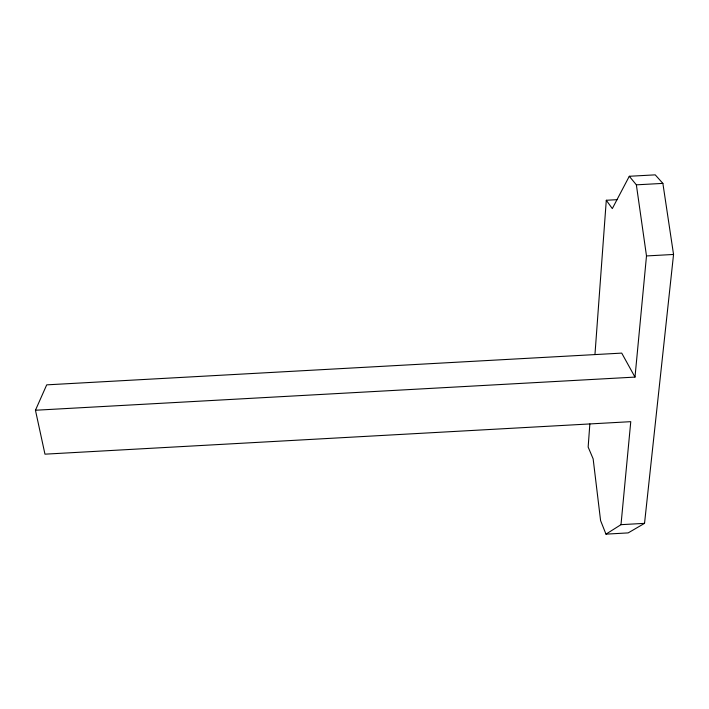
<?xml version="1.0" encoding="UTF-8"?>
<svg xmlns="http://www.w3.org/2000/svg" width="709" height="709" viewBox="0 0 709 709"><rect width="100%" height="100%" fill="white"/><g stroke="black" fill="none" stroke-linecap="round" stroke-linejoin="round"><path stroke-width="1.06" d="M589.853 423.929L588.151 447.069L593.141 458.838L600.585 520.583L605.973 534.143L628.165 532.902L644.534 523.357L673.55 254.46L662.88 183.392L655.231 174.857L629.291 176.275L612.31 208.597L606.292 200.266L617.122 199.672M594.957 354.518L606.292 200.266M605.973 534.143L620.995 524.669L630.771 421.669L44.968 454.168L35.45 410.245L46.705 384.854L621.722 353.109L634.998 377.091L35.45 410.245M634.998 377.091L646.493 255.94L636.363 184.836L629.291 176.275M636.363 184.836L662.88 183.392M646.493 255.94L673.55 254.46M620.995 524.669L644.534 523.357"/></g></svg>
